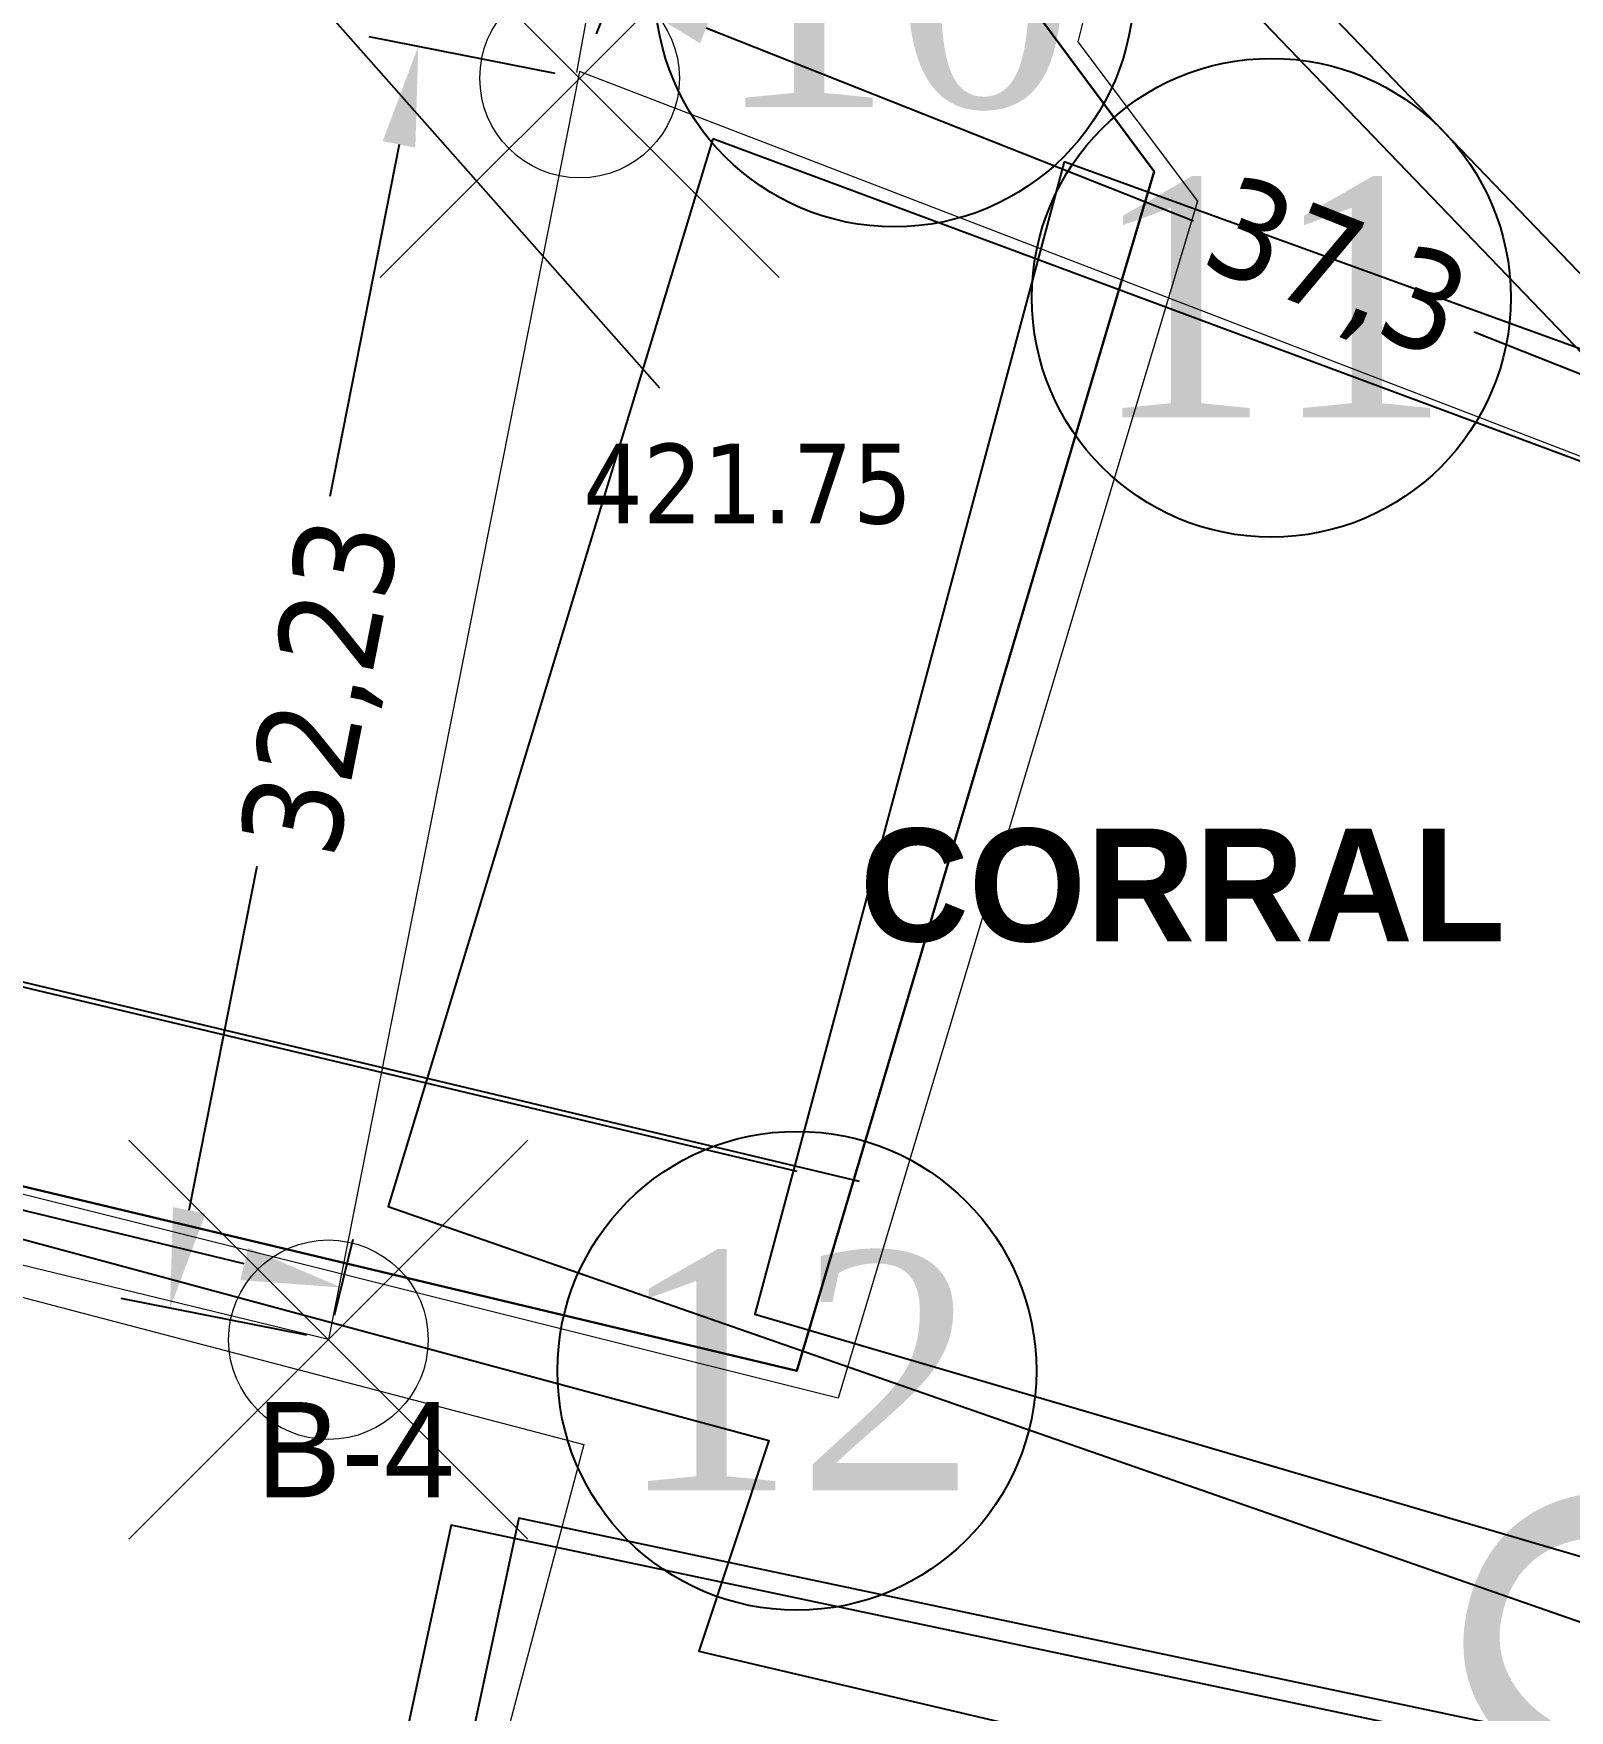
# Model space of a CAD drawing. Header units: metres. Extents: x 2 to 659295185, y -28 to 1124222152.
# Drawn here: x 654946.84 to 654985.32, y 1123237.18 to 1123279.2 of the extents above; entities that cross this region are included whole.
import ezdxf
from ezdxf.enums import TextEntityAlignment as Align

# ---------------------------------------------------------------- set-up
doc = ezdxf.new("R2010")
doc.units = ezdxf.units.M
doc.header["$MEASUREMENT"] = 0
doc.header["$PDMODE"] = 35
doc.header["$PDSIZE"] = 5
doc.layers.get('0').update_dxf_attribs({"linetype": 'CONTINUOUS'})
for name, color, linetype in [('000PAREDES', 2, 'CONTINUOUS'), ('Acotado', 7, 'CONTINUOUS'), ('Cota', 3, 'CONTINUOUS'), ('CURVAS', 2, 'CONTINUOUS'), ('CVL_CURV_D', 7, 'CONTINUOUS'), ('FORMATO', 7, 'CONTINUOUS'), ('MANZANA', 30, 'CONTINUOUS'), ('ÁREAS', 7, 'CONTINUOUS')]:
    doc.layers.add(name, color=color, linetype=linetype)
doc.layers.add('LIMITE 2017 IGVSB', color=7, linetype='CONTINUOUS', lineweight=120)
doc.styles.add('BL', font='BOLD.SHX', dxfattribs={"height": 1.5})
doc.styles.add('L60', font='BKANT.TTF', dxfattribs={"height": 1.5})
doc.styles.get("Standard").update_dxf_attribs({"font": 'tahoma.ttf'})
doc.styles.add('VERT_CUADRO', font='ROMANTIC')
doc.dimstyles.new('ISO-25', dxfattribs={"dimtxt": 2.5, "dimasz": 2.5, "dimexe": 1.25, "dimexo": 0.625, "dimtad": 1, "dimtxsty": 'Standard', "dimcen": 2.5, "dimadec": 0, "dimazin": 0, "dimtfac": 1, "dimtmove": 0, "dimatfit": 3, "dimfxl": 1, "dimarcsym": 0})

# ---------------------------------------------------------------- blocks, each defined once
blk = doc.blocks.new('VERT_CUADRO')
blk.add_circle((0, 0), 1)
at = {"style": 'VERT_CUADRO'}
blk.add_attdef('PT', text='', height=1, dxfattribs=at).set_placement((0, 0), align=Align.MIDDLE_CENTER)
blk = doc.blocks.new('*D2456')
at = {"layer": 'LIMITE 2017 IGVSB', "color": 0, "lineweight": -2, "transparency": 16777216}
for p, q in [((654959.907, 1123278.205), (654955.251, 1123279.121)), ((654955.995, 1123276.426), (654954.259, 1123267.601)), ((654950.74, 1123249.712), (654952.437, 1123258.337)), ((654953.688, 1123246.585), (654949.031, 1123247.5))]:
    blk.add_line(p, q, dxfattribs=at)
at = {"layer": 'LIMITE 2017 IGVSB', "color": 0, "lineweight": 0, "transparency": 16777216}
for points in [[(654955.586, 1123276.507), (654956.404, 1123276.346), (654956.477, 1123278.879)], [(654950.331, 1123249.793), (654951.149, 1123249.632), (654950.258, 1123247.259)]]:
    blk.add_solid(points, dxfattribs=at)
at = {"layer": 'LIMITE 2017 IGVSB', "color": 0, "lineweight": 0, "transparency": 16777216, "insert": (654954.186, 1123262.804), "char_height": 2.5, "attachment_point": 5, "rotation": 78.8721}
blk.add_mtext('32,23', dxfattribs=at)
blk = doc.blocks.new('*D2457')
at = {"layer": 'LIMITE 2017 IGVSB', "color": 0, "lineweight": -2, "transparency": 16777216}
for p, q in [((654960.94, 1123279.196), (654961.827, 1123281.433)), ((654963.691, 1123279.35), (654975.898, 1123274.511)), ((654993.721, 1123267.446), (654982.93, 1123271.724)), ((654995.619, 1123265.449), (654996.506, 1123267.687))]:
    blk.add_line(p, q, dxfattribs=at)
at = {"layer": 'LIMITE 2017 IGVSB', "color": 0, "lineweight": 0, "transparency": 16777216}
for points in [[(654963.844, 1123279.737), (654963.537, 1123278.963), (654961.367, 1123280.271)], [(654993.875, 1123267.834), (654993.568, 1123267.059), (654996.045, 1123266.525)]]:
    blk.add_solid(points, dxfattribs=at)
at = {"layer": 'LIMITE 2017 IGVSB', "color": 0, "lineweight": 0, "transparency": 16777216, "insert": (654979.446, 1123273.2), "char_height": 2.5, "attachment_point": 5, "rotation": 338.3772}
blk.add_mtext('37,3', dxfattribs=at)
blk = doc.blocks.new('*D2460')
at = {"layer": 'LIMITE 2017 IGVSB', "color": 0, "lineweight": -2, "transparency": 16777216}
for p, q in [((654889.274, 1123262.887), (654889.738, 1123264.797)), ((654891.872, 1123262.992), (654920.124, 1123256.134)), ((654952.119, 1123248.368), (654924.728, 1123255.017)), ((654954.38, 1123247.083), (654954.843, 1123248.993))]:
    blk.add_line(p, q, dxfattribs=at)
at = {"layer": 'LIMITE 2017 IGVSB', "color": 0, "lineweight": 0, "transparency": 16777216}
for points in [[(654891.97, 1123263.397), (654891.774, 1123262.587), (654889.443, 1123263.582)], [(654952.217, 1123248.773), (654952.021, 1123247.963), (654954.548, 1123247.778)]]:
    blk.add_solid(points, dxfattribs=at)
at = {"layer": 'LIMITE 2017 IGVSB', "color": 0, "lineweight": 0, "transparency": 16777216, "insert": (654922.588, 1123256.243), "char_height": 2.5, "attachment_point": 5, "rotation": 346.356}
blk.add_mtext('67', dxfattribs=at)

msp = doc.modelspace()

# ---------------------------------------------------------------- linework, layer by layer
at = {"color": 5}
for p, q in [((654925.6945, 1123260.2906), (654965.9652, 1123250.6902)), ((654925.6945, 1123255.2906), (654965.9652, 1123245.6902))]:
    msp.add_line(p, q, dxfattribs=at)
at = {"lineweight": 30}
msp.add_lwpolyline([(654886.8737, 1123376.4179), (654943.8476, 1123320.4418), (654974.2977, 1123290.8224), (654971.9299, 1123279.7725), (654974.916, 1123275.7498), (654965.9652, 1123245.6902), (654925.6945, 1123255.2906), (654924.7925, 1123251.3936), (654909.2047, 1123255.0016), (654907.4079, 1123241.9804), (654892.1346, 1123244.5281), (654876.2977, 1123171.8224), (654943.1061, 1123127.6342), (654948.3512, 1123120.8818), (654737.653, 1123175.6708)], dxfattribs=at)
msp.add_lwpolyline([(654886.8737, 1123376.4179), (654943.8476, 1123320.4418), (654974.2977, 1123290.8224), (654971.9299, 1123279.7725), (654974.916, 1123275.7498), (654965.9652, 1123245.6902), (654925.6945, 1123255.2906), (654924.7925, 1123251.3936), (654909.2047, 1123255.0016), (654907.4079, 1123241.9804), (654892.1346, 1123244.5281), (654876.2977, 1123171.8224), (654943.1061, 1123127.6342), (654948.3512, 1123120.8818), (654737.653, 1123175.6708)], dxfattribs=at)
msp.add_lwpolyline([(654886.8737, 1123376.4179), (654943.8476, 1123320.4418), (654974.2977, 1123290.8224), (654971.9299, 1123279.7725), (654974.916, 1123275.7498), (654965.9652, 1123245.6902), (654925.6945, 1123255.2906), (654924.7925, 1123251.3936), (654909.2047, 1123255.0016), (654907.4079, 1123241.9804), (654892.1346, 1123244.5281), (654876.2977, 1123171.8224), (654943.1061, 1123127.6342), (654948.3512, 1123120.8818), (654737.653, 1123175.6708)], dxfattribs=at)
at = {"layer": '000PAREDES'}
msp.add_lwpolyline([(654948.3512, 1123120.8818), (654943.1061, 1123127.6342), (654876.2977, 1123171.8224), (654892.1346, 1123244.5281), (654907.4079, 1123241.9804), (654909.2047, 1123255.0016), (654924.7925, 1123251.3936), (654925.6945, 1123255.2906), (654965.9652, 1123245.6902), (654974.916, 1123275.7498), (654971.9299, 1123279.7725), (654974.2977, 1123290.8224), (654943.7736, 1123320.3665), (654886.8737, 1123376.4179), (654833.6867, 1123428.6518), (654765.3984, 1123502.6864), (654747.7375, 1123524.6779), (654708.4749, 1123560.707)], dxfattribs=at)
at = {"layer": 'Acotado'}
for p, q in [((654927.2573, 1123260.0401), (654967.5279, 1123250.4397)), ((654925.6945, 1123255.2906), (654965.9652, 1123245.6902))]:
    msp.add_line(p, q, dxfattribs=at)
at = {"layer": 'CURVAS', "lineweight": 0}
for points in [[(654888, 1123376), (654945, 1123320), (654976, 1123291), (654973, 1123279), (654976, 1123275), (654967, 1123245), (654927, 1123255), (654926, 1123251), (654910, 1123255), (654909, 1123242), (654893, 1123244), (654879, 1123172), (654944, 1123127), (654950, 1123121), (654739, 1123175)], [(654888, 1123376), (654945, 1123320), (654976, 1123291), (654973, 1123279), (654976, 1123275), (654967, 1123245), (654927, 1123255), (654926, 1123251), (654910, 1123255), (654909, 1123242), (654893, 1123244), (654878, 1123172), (654944, 1123127), (654950, 1123121), (654739, 1123175)]]:
    msp.add_lwpolyline(points, dxfattribs=at)
at = {"layer": 'CVL_CURV_D', "color": 7, "linetype": 'Continuous', "elevation": 421.75}
msp.add_lwpolyline([(654962.5286, 1123270.3156), (654857.0337, 1123389.6034)], dxfattribs=at)
at = {"layer": 'LIMITE 2017 IGVSB', "lineweight": 9}
for p, q in [((654960.449, 1123278.2268), (654961.7009, 1123285.0497)), ((654960.5175, 1123278.2542), (654954.2323, 1123246.4756))]:
    msp.add_line(p, q, dxfattribs=at)
at = {"layer": 'LIMITE 2017 IGVSB', "lineweight": 0}
msp.add_line((654995.3807, 1123264.8442), (654960.5175, 1123278.2542), dxfattribs=at)
at = {"layer": 'LIMITE 2017 IGVSB', "color": 2, "lineweight": 9}
msp.add_line((654954.2323, 1123246.4756), (654889.1267, 1123262.2809), dxfattribs=at)
at = {"layer": 'LIMITE 2017 IGVSB', "lineweight": 0}
msp.add_lwpolyline([(654908.3579, 1123257.5529), (654960.6252, 1123243.8403), (654953.4302, 1123216.7341), (654901.2105, 1123230.4569)], close=True, dxfattribs=at)
for p in [(654960.5197, 1123278.0868), (654954.2258, 1123246.4682)]:
    msp.add_point(p, dxfattribs=at)
at = {"layer": 'MANZANA', "lineweight": -3}
for points in [[(654878.2977, 1123382.8224), (655028.2977, 1123226.8224), (654957.2977, 1123241.8224), (654954.2977, 1123227.8224), (654882.2977, 1123246.8224), (654870.2977, 1123132.8224), (654759.2977, 1123163.8224), (654878.2977, 1123382.8224)], [(654880, 1123383), (655030, 1123227), (654959, 1123242), (654956, 1123228), (654884, 1123247), (654872, 1123133), (654761, 1123164), (654880, 1123383)]]:
    msp.add_lwpolyline(points, dxfattribs=at)
at = {"layer": 'MANZANA'}
for points in [[(654963.8593, 1123276.568), (654955.723, 1123249.8078), (654987.8592, 1123238.6013), (654995.3807, 1123264.8442), (654963.8593, 1123276.568)], [(654972.6601, 1123275.9875), (654964.9131, 1123247.1123), (654997.3097, 1123237.6047), (655004.7045, 1123264.367), (654972.6601, 1123275.9875)], [(654972.6601, 1123275.9875), (654964.9131, 1123247.1123), (654997.3097, 1123237.6047), (655004.7045, 1123264.367), (654972.6601, 1123275.9875)], [(654933.9251, 1123252.3944), (654965.2652, 1123243.9431), (654963.5046, 1123238.6611), (654998.0139, 1123230.5619), (654994.8447, 1123221.0542), (654959.2789, 1123226.6884), (654954.7011, 1123216.4765), (654923.7131, 1123225.9841), (654933.9251, 1123252.3944)], [(654933.9251, 1123252.3944), (654965.2652, 1123243.9431), (654963.5046, 1123238.6611), (654998.0139, 1123230.5619), (654994.8447, 1123221.0542), (654959.2789, 1123226.6884), (654954.7011, 1123216.4765), (654923.7131, 1123225.9841), (654933.9251, 1123252.3944)]]:
    msp.add_lwpolyline(points, dxfattribs=at)

# ---------------------------------------------------------------- block references
at = {"color": 2, "xscale": 6, "yscale": 6, "zscale": 6}
for p, values in [((654968.4065, 1123280.3592), {'PT': '10'}), ((654977.8522, 1123272.5817), {'PT': '11'}), ((654965.9652, 1123245.6902), {'PT': '12'})]:
    msp.add_blockref('VERT_CUADRO', p, dxfattribs=at).add_auto_attribs(values)

# ---------------------------------------------------------------- texts
at = {"layer": 'Cota'}
msp.add_text('421.75', height=2, dxfattribs=at).set_placement((654960.6056, 1123266.9251))
at = {"layer": 'FORMATO', "linetype": 'Continuous', "ltscale": 0.001}
for s, height, style, p in [('CORRAL', 2.82691, 'BL', (654967.5413, 1123256.4528, 1.9039)), ('B-4', 2.38934, 'L60', (654952.415, 1123242.5203))]:
    msp.add_text(s, height=height, dxfattribs=dict(at, style=style)).set_placement(p)
at = {"layer": 'ÁREAS', "insert": (654995.3373, 1123264.1145), "char_height": 8.008907, "width": 122.874167, "attachment_point": 5, "rotation": 73.83124}
msp.add_mtext('{\\fVerdana|b0|i0|c0|p34;Oscar Lugo}', dxfattribs=at)

# ---------------------------------------------------------------- dimensions: what is measured, and where the dimension line sits
at = {"layer": 'LIMITE 2017 IGVSB', "lineweight": 0}
for base, p1, p2, angle, picture, middle in [((654961.3666, 1123280.2713), (654995.3887, 1123264.8682), (654960.7099, 1123278.6145), 158.37718, '*D2457', (654979.4463, 1123273.1996)), ((654950.2577, 1123247.2592), (654960.5204, 1123278.084), (654954.3008, 1123246.464), 258.87205, '*D2456', (654954.1858, 1123262.8044)), ((654889.4427, 1123263.5819), (654954.2323, 1123246.4756), (654889.1265, 1123262.2792), 166.35603, '*D2460', (654922.5879, 1123256.2426))]:
    dim = msp.add_linear_dim(base=base, p1=p1, p2=p2, angle=angle, dimstyle='ISO-25', override={"dimtmove": 2}, dxfattribs=at)
    dim.commit()
    dim.dimension.update_dxf_attribs({"geometry": picture, "text_midpoint": middle, "dimtype": 161})

doc.saveas('drawing.dxf')
